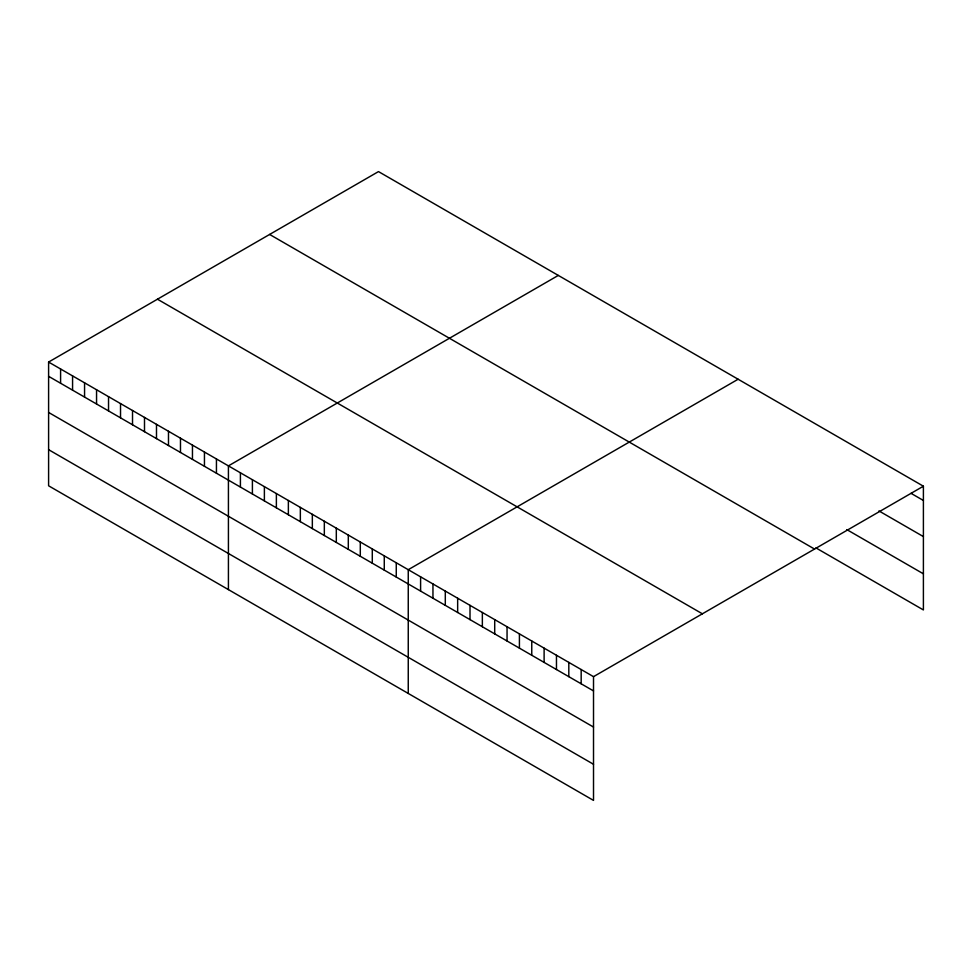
<?xml version="1.0" encoding="UTF-8"?>
<svg xmlns="http://www.w3.org/2000/svg" width="972" height="972" viewBox="0 0 972 972"><rect width="100%" height="100%" fill="white"/><g stroke="black" fill="none" stroke-linecap="round" stroke-linejoin="round"><path stroke-width="1.46" d="M48.6 362.058L593.515 676.658L593.515 800.406L48.6 485.793L48.6 362.058L378.485 171.594L923.4 486.207L923.4 609.942L815.945 547.904M558.305 275.416L228.42 465.88L228.42 589.615M738.125 379.238L408.252 569.701L408.252 693.437M593.515 676.658L923.4 486.207M911.043 493.339L923.4 500.471M878.931 510.92L923.4 536.593M846.819 529.606L923.4 573.82M269.621 234.446L814.536 549.058M157.464 299.206L702.379 613.806M48.6 376.322L593.515 690.922M48.6 412.444L593.515 727.056M48.6 449.672L593.515 764.271M581.171 669.526L581.171 683.79M568.814 662.394L568.814 676.658M556.47 655.274L556.47 669.526M544.113 648.142L544.113 662.406M531.757 641.01L531.757 655.274M519.413 633.878L519.413 648.142M507.056 626.746L507.056 641.01M494.712 619.614L494.712 633.878M482.355 612.482L482.355 626.746M470.011 605.349L470.011 619.614M457.654 598.217L457.654 612.482M445.298 591.085L445.298 605.349M432.953 583.953L432.953 598.217M420.597 576.821L420.597 591.085M396.26 562.776L396.26 577.04M384.268 555.85L384.268 570.114M372.288 548.937L372.288 563.189M360.296 542.012L360.296 556.276M348.304 535.086L348.304 549.35M336.312 528.173L336.312 542.425M324.332 521.247L324.332 535.511M312.34 514.322L312.34 528.586M300.348 507.408L300.348 521.66M288.368 500.483L288.368 514.747M276.376 493.557L276.376 507.821M264.384 486.644L264.384 500.908M252.404 479.718L252.404 493.983M240.412 472.793L240.412 487.057M216.44 458.954L216.44 473.218M204.448 452.029L204.448 466.293M192.456 445.115L192.456 459.379M180.476 438.19L180.476 452.454M168.484 431.264L168.484 445.528M156.492 424.351L156.492 438.615M144.5 417.425L144.5 431.69M132.52 410.5L132.52 424.764M120.528 403.587L120.528 417.851M108.536 396.661L108.536 410.925M96.556 389.736L96.556 404M84.564 382.822L84.564 397.086M72.572 375.897L72.572 390.161M60.592 368.971L60.592 383.235"/></g></svg>
